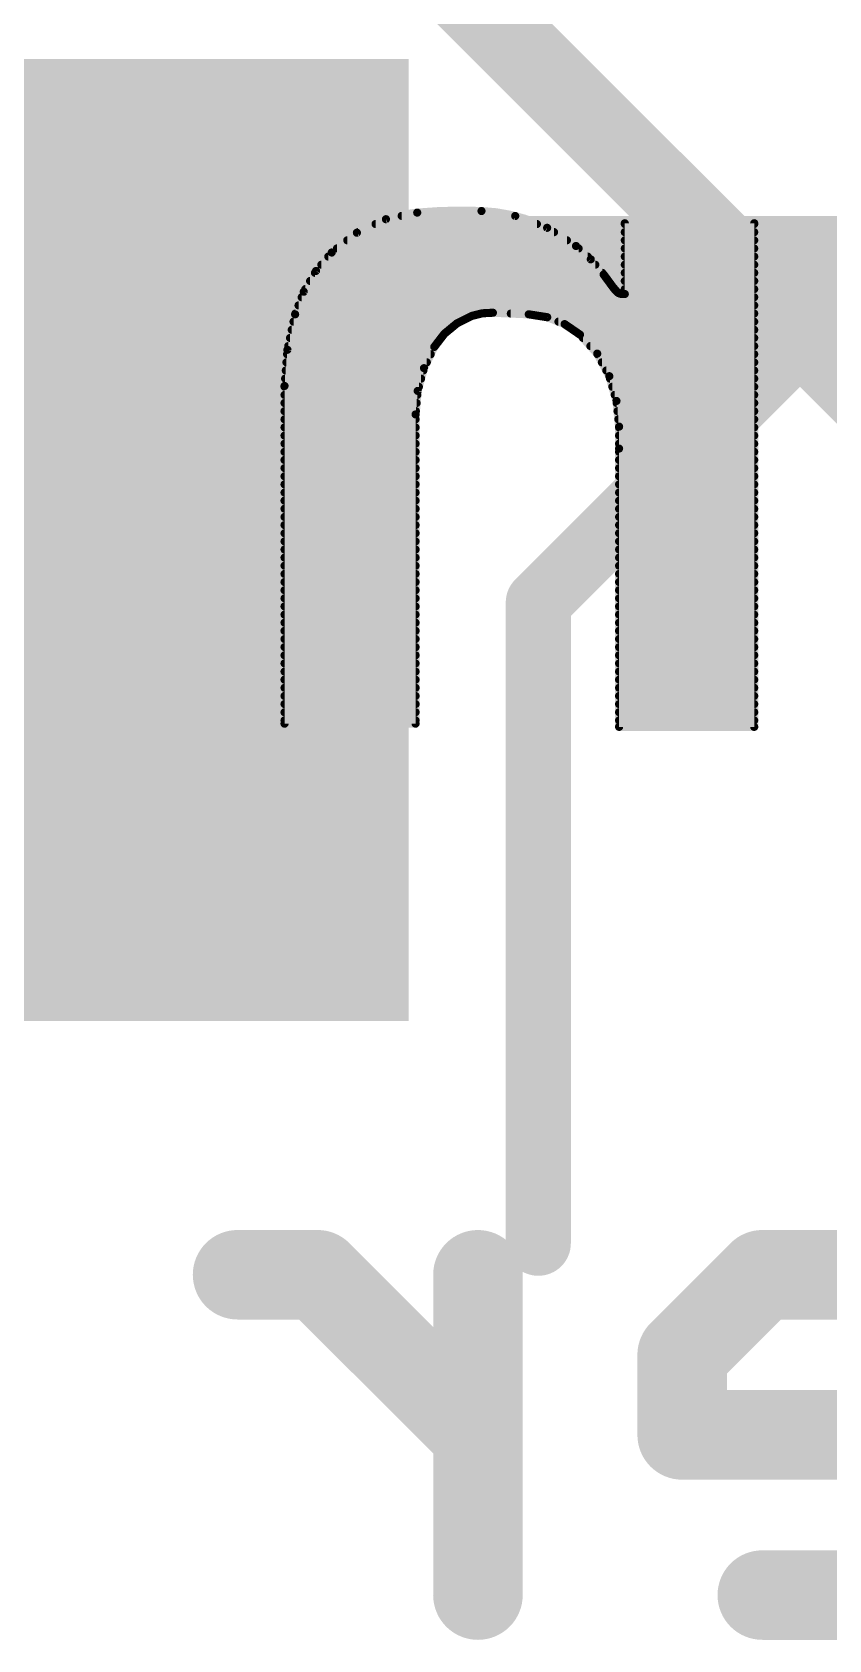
# Model space of a CAD drawing. Extents: x -128 to 56, y -3 to 18.
# Drawn here: x 24.11 to 26.6, y 8.38 to 13.4 of the extents above; entities that cross this region are included whole.
import ezdxf

# ---------------------------------------------------------------- set-up
doc = ezdxf.new("R2010")
doc.units = 0
for name, color, linetype in [('1', 12, 'CONTINUOUS'), ('16', 132, 'CONTINUOUS'), ('21', 53, 'CONTINUOUS'), ('22', 53, 'CONTINUOUS'), ('29', 253, 'CONTINUOUS'), ('31', 253, 'CONTINUOUS')]:
    doc.layers.add(name, color=color, linetype=linetype)

# ---------------------------------------------------------------- blocks, each defined once
blk = doc.blocks.new('RECT')
blk.add_solid([(-0.5, -0.5), (0.5, -0.5), (-0.5, 0.5), (0.5, 0.5)])

msp = doc.modelspace()

# ---------------------------------------------------------------- linework, layer by layer
at = {"layer": '1', "const_width": 0.254}
msp.add_lwpolyline([(23.868, 15.116), (28.194, 10.79)], dxfattribs=at)
at = {"layer": '16', "const_width": 0.254}
msp.add_lwpolyline([(44.45, 12.7), (5.08, 12.7)], dxfattribs=at)
at = {"layer": '21', "const_width": 0.2032}
for points in [[(25.694, 11.62), (26.694, 12.62)], [(26.694, 12.62), (29.694, 12.62)], [(25.694, 9.62), (25.694, 11.62)]]:
    msp.add_lwpolyline(points, dxfattribs=at)
at = {"layer": '21', "const_width": 0.1016}
for points in [[(26.694, 12.6708, 1), (26.694, 12.5692)], [(25.7448, 11.62, 1), (25.6432, 11.62)], [(25.6581, 11.6559, 1), (25.7299, 11.5841)], [(25.6432, 9.62, 1), (25.7448, 9.62)]]:
    msp.add_lwpolyline(points, format="xyb", dxfattribs=at)
at = {"layer": '22'}
for points, const_width in [([(25.3162, 12.8372, 0.1741), (25.0495, 12.7127)], 0.0254), ([(25.5168, 12.8422, 0.0335), (25.3162, 12.8372)], 0.0254), ([(25.316, 12.8435, 1), (25.3164, 12.8309)], 0.0127), ([(25.3156, 12.8435, 1), (25.3168, 12.8309)], 0.0127), ([(25.3175, 12.831, 1), (25.3149, 12.8434)], 0.0127), ([(25.3168, 12.8309, 1), (25.3156, 12.8435)], 0.0127), ([(25.5177, 12.8485, 1), (25.5159, 12.8359)], 0.0127), ([(25.8115, 12.733, 0.1577), (25.5168, 12.8422)], 0.0254), ([(25.5171, 12.8485, 1), (25.5165, 12.8359)], 0.0127), ([(25.5165, 12.8359, 1), (25.5171, 12.8485)], 0.0127), ([(25.517, 12.8359, 1), (25.5166, 12.8485)], 0.0127), ([(25.1862, 12.8079, 1), (25.1862, 12.7953)], 0.0127), ([(25.2172, 12.8229, 1), (25.2198, 12.8105)], 0.0127), ([(25.2212, 12.8109, 1), (25.2158, 12.8224)], 0.0127), ([(25.2676, 12.8333, 1), (25.2676, 12.8207)], 0.0127), ([(25.6242, 12.8327, 1), (25.6198, 12.8208)], 0.0127), ([(25.62, 12.8207, 1), (25.62, 12.8333)], 0.0127), ([(25.621, 12.8204, 1), (25.6229, 12.833)], 0.0127), ([(25.6897, 12.7953, 1), (25.6897, 12.8079)], 0.0127), ([(25.725, 12.7951, 1), (25.7182, 12.7844)], 0.0127), ([(25.7194, 12.7838, 1), (25.7238, 12.7957)], 0.0127), ([(25.9703, 12.8041, 1), (25.9576, 12.8041)], 0.0127), ([(25.9703, 12.8041, 1), (25.9576, 12.8041)], 0.0127), ([(25.9639, 12.8104, 1), (25.9639, 12.7978)], 0.0127), ([(25.9639, 12.8104, 1), (25.9639, 12.7978)], 0.0127), ([(25.9639, 12.8079, 1), (25.9639, 12.7953)], 0.0127), ([(26.3741, 12.8041, 1), (26.3614, 12.8041)], 0.0127), ([(26.3741, 12.8041, 1), (26.3614, 12.8041)], 0.0127), ([(26.3677, 12.7978, 1), (26.3677, 12.8104)], 0.0127), ([(26.3677, 12.7978, 1), (26.3677, 12.8104)], 0.0127), ([(26.3677, 12.7953, 1), (26.3677, 12.8079)], 0.0127), ([(25.0979, 12.7571, 1), (25.0979, 12.7445)], 0.0127), ([(25.1253, 12.7802, 1), (25.1307, 12.7687)], 0.0127), ([(25.1319, 12.7694, 1), (25.1241, 12.7794)], 0.0127), ([(25.1318, 12.7826, 1), (25.1318, 12.7699)], 0.0127), ([(25.7431, 12.7699, 1), (25.7431, 12.7826)], 0.0127), ([(25.7833, 12.7445, 1), (25.7833, 12.7571)], 0.0127), ([(25.9639, 12.7826, 1), (25.9639, 12.7699)], 0.0127), ([(25.9639, 12.7571, 1), (25.9639, 12.7445)], 0.0127), ([(26.3677, 12.7699, 1), (26.3677, 12.7826)], 0.0127), ([(26.3677, 12.7445, 1), (26.3677, 12.7571)], 0.0127), ([(25.0495, 12.7127, 0.1281), (24.9352, 12.5197)], 0.0254), ([(25.0387, 12.7064, 1), (25.0387, 12.6937)], 0.0127), ([(25.0456, 12.7177, 1), (25.0534, 12.7077)], 0.0127), ([(25.045, 12.7172, 1), (25.054, 12.7082)], 0.0127), ([(25.0543, 12.7086, 1), (25.0447, 12.7168)], 0.0127), ([(25.054, 12.7082, 1), (25.045, 12.7172)], 0.0127), ([(25.0656, 12.7317, 1), (25.0656, 12.7191)], 0.0127), ([(25.8158, 12.7377, 1), (25.8072, 12.7283)], 0.0127), ([(25.8978, 12.6441, 0.0664), (25.8115, 12.733)], 0.0254), ([(25.8154, 12.738, 1), (25.8076, 12.728)], 0.0127), ([(25.8076, 12.728, 1), (25.8154, 12.738)], 0.0127), ([(25.8081, 12.7276, 1), (25.8149, 12.7384)], 0.0127), ([(25.8199, 12.7191, 1), (25.8199, 12.7317)], 0.0127), ([(25.8481, 12.6937, 1), (25.8481, 12.7064)], 0.0127), ([(25.8624, 12.6955, 1), (25.8528, 12.6873)], 0.0127), ([(25.8533, 12.6867, 1), (25.8619, 12.6961)], 0.0127), ([(25.9639, 12.7317, 1), (25.9639, 12.7191)], 0.0127), ([(25.9639, 12.7064, 1), (25.9639, 12.6937)], 0.0127), ([(26.3677, 12.7191, 1), (26.3677, 12.7317)], 0.0127), ([(26.3677, 12.6937, 1), (26.3677, 12.7064)], 0.0127), ([(24.9971, 12.6555, 1), (24.9971, 12.6429)], 0.0127), ([(24.9958, 12.6593, 1), (25.0054, 12.6511)], 0.0127), ([(25.0061, 12.6519, 1), (24.9951, 12.6584)], 0.0127), ([(25.0171, 12.6809, 1), (25.0171, 12.6683)], 0.0127), ([(25.8719, 12.6683, 1), (25.8719, 12.6809)], 0.0127), ([(25.9029, 12.6479, 1), (25.8927, 12.6403)], 0.0127), ([(25.9258, 12.606, 0.0022), (25.8978, 12.6441)], 0.0254), ([(25.9029, 12.6479, 1), (25.8927, 12.6403)], 0.0127), ([(25.8927, 12.6403, 1), (25.9029, 12.6479)], 0.0127), ([(25.893, 12.64, 1), (25.9026, 12.6482)], 0.0127), ([(25.8935, 12.6429, 1), (25.8935, 12.6555)], 0.0127), ([(25.9639, 12.6809, 1), (25.9639, 12.6683)], 0.0127), ([(25.9639, 12.6555, 1), (25.9639, 12.6429)], 0.0127), ([(26.3677, 12.6683, 1), (26.3677, 12.6809)], 0.0127), ([(26.3677, 12.6429, 1), (26.3677, 12.6555)], 0.0127), ([(24.9567, 12.5935, 1), (24.9676, 12.587)], 0.0127), ([(24.9681, 12.588, 1), (24.9562, 12.5925)], 0.0127), ([(24.967, 12.6047, 1), (24.967, 12.5921)], 0.0127), ([(24.982, 12.6302, 1), (24.982, 12.6175)], 0.0127), ([(25.9127, 12.6175, 1), (25.9127, 12.6302)], 0.0127), ([(25.9307, 12.6101, 1), (25.9209, 12.6019)], 0.0127), ([(25.9258, 12.606, 0.0333), (25.9385, 12.5908)], 0.0254), ([(25.9309, 12.6097, 1), (25.9207, 12.6023)], 0.0127), ([(25.9207, 12.6022, 1), (25.9309, 12.6098)], 0.0127), ([(25.9207, 12.6023, 1), (25.9309, 12.6097)], 0.0127), ([(25.9421, 12.596, 1), (25.9349, 12.5856)], 0.0127), ([(25.9385, 12.5908, 0.205), (25.9563, 12.5832)], 0.0254), ([(25.9431, 12.5952, 1), (25.9339, 12.5864)], 0.0127), ([(25.9322, 12.5921, 1), (25.9322, 12.6047)], 0.0127), ([(25.9336, 12.5867, 1), (25.9434, 12.5949)], 0.0127), ([(25.9339, 12.5864, 1), (25.9431, 12.5952)], 0.0127), ([(25.9479, 12.5914, 1), (25.9454, 12.579)], 0.0127), ([(25.943, 12.58, 1), (25.9502, 12.5904)], 0.0127), ([(25.9639, 12.6302, 1), (25.9639, 12.6175)], 0.0127), ([(25.9639, 12.6047, 1), (25.9639, 12.5921)], 0.0127), ([(26.3677, 12.6175, 1), (26.3677, 12.6302)], 0.0127), ([(26.3677, 12.5921, 1), (26.3677, 12.6047)], 0.0127), ([(24.9459, 12.554, 1), (24.9459, 12.5413)], 0.0127), ([(24.9556, 12.5793, 1), (24.9556, 12.5667)], 0.0127), ([(25.9563, 12.5895, 1), (25.9563, 12.5769)], 0.0127), ([(25.9563, 12.5895, 1), (25.9563, 12.5769)], 0.0127), ([(25.955, 12.577, 1), (25.9576, 12.5894)], 0.0127), ([(25.9563, 12.5769, 1), (25.9563, 12.5895)], 0.0127), ([(25.9576, 12.5832, 1), (25.9703, 12.5832)], 0.0127), ([(25.9576, 12.5832, 1), (25.9703, 12.5832)], 0.0127), ([(25.9639, 12.5769, 1), (25.9639, 12.5895)], 0.0127), ([(25.9639, 12.5769, 1), (25.9639, 12.5895)], 0.0127), ([(26.3677, 12.5667, 1), (26.3677, 12.5793)], 0.0127), ([(26.3677, 12.5413, 1), (26.3677, 12.554)], 0.0127), ([(24.9352, 12.5197, 0.0668), (24.9022, 12.2961)], 0.0254), ([(24.9302, 12.5031, 1), (24.9302, 12.4905)], 0.0127), ([(24.9293, 12.522, 1), (24.9411, 12.5174)], 0.0127), ([(24.9291, 12.5215, 1), (24.9413, 12.5179)], 0.0127), ([(24.9414, 12.5184, 1), (24.929, 12.521)], 0.0127), ([(24.9413, 12.5179, 1), (24.9291, 12.5215)], 0.0127), ([(24.9362, 12.5285, 1), (24.9362, 12.5159)], 0.0127), ([(25.4864, 12.5146, 0.1719), (25.3695, 12.4181)], 0.0254), ([(25.4376, 12.4973, 1), (25.4432, 12.486)], 0.0127), ([(25.4444, 12.4867, 1), (25.4364, 12.4965)], 0.0127), ([(25.4507, 12.4905, 1), (25.4507, 12.5031)], 0.0127), ([(25.4848, 12.5208, 1), (25.488, 12.5084)], 0.0127), ([(25.5524, 12.5247, 0.0992), (25.4864, 12.5146)], 0.0254), ([(25.4842, 12.5206, 1), (25.4886, 12.5086)], 0.0127), ([(25.4892, 12.5089, 1), (25.4836, 12.5203)], 0.0127), ([(25.4886, 12.5086, 1), (25.4842, 12.5206)], 0.0127), ([(25.5186, 12.5293, 1), (25.5192, 12.5166)], 0.0127), ([(25.5161, 12.5159, 1), (25.5161, 12.5285)], 0.0127), ([(25.5205, 12.5168, 1), (25.5173, 12.5291)], 0.0127), ([(25.5527, 12.531, 1), (25.5521, 12.5184)], 0.0127), ([(25.5524, 12.5247, 0.0006), (25.6642, 12.5197)], 0.0254), ([(25.5527, 12.531, 1), (25.5521, 12.5184)], 0.0127), ([(25.5527, 12.5184, 1), (25.5521, 12.531)], 0.0127), ([(25.5521, 12.5184, 1), (25.5527, 12.531)], 0.0127), ([(25.6083, 12.5285, 1), (25.6083, 12.5159)], 0.0127), ([(25.6652, 12.526, 1), (25.6632, 12.5134)], 0.0127), ([(25.8242, 12.4562, 0.1688), (25.6642, 12.5197)], 0.0254), ([(25.6645, 12.526, 1), (25.6639, 12.5134)], 0.0127), ([(25.6639, 12.5134, 1), (25.6645, 12.526)], 0.0127), ([(25.6639, 12.5134, 1), (25.6645, 12.526)], 0.0127), ([(25.7242, 12.5166, 1), (25.7195, 12.5048)], 0.0127), ([(25.7209, 12.5044, 1), (25.7228, 12.517)], 0.0127), ([(25.7569, 12.5031, 1), (25.7569, 12.4905)], 0.0127), ([(25.7797, 12.4944, 1), (25.7725, 12.4839)], 0.0127), ([(25.7737, 12.4833, 1), (25.7784, 12.4951)], 0.0127), ([(26.3677, 12.5159, 1), (26.3677, 12.5285)], 0.0127), ([(26.3677, 12.4905, 1), (26.3677, 12.5031)], 0.0127), ([(24.9192, 12.4523, 1), (24.9192, 12.4397)], 0.0127), ([(24.9247, 12.4778, 1), (24.9247, 12.4651)], 0.0127), ([(25.3909, 12.4397, 1), (25.3909, 12.4523)], 0.0127), ([(25.3967, 12.4638, 1), (25.4048, 12.454)], 0.0127), ([(25.4058, 12.455, 1), (25.3957, 12.4628)], 0.0127), ([(25.4159, 12.4651, 1), (25.4159, 12.4778)], 0.0127), ([(25.802, 12.4778, 1), (25.802, 12.4651)], 0.0127), ([(25.8289, 12.4605, 1), (25.8195, 12.4519)], 0.0127), ([(25.9156, 12.3266, 0.1229), (25.8242, 12.4562)], 0.0254), ([(25.8283, 12.461, 1), (25.8201, 12.4514)], 0.0127), ([(25.8201, 12.4514, 1), (25.8283, 12.461)], 0.0127), ([(25.8206, 12.451, 1), (25.8278, 12.4614)], 0.0127), ([(25.8334, 12.4523, 1), (25.8334, 12.4397)], 0.0127), ([(26.3677, 12.4651, 1), (26.3677, 12.4778)], 0.0127), ([(26.3677, 12.4397, 1), (26.3677, 12.4523)], 0.0127), ([(24.9101, 12.4016, 1), (24.9101, 12.3889)], 0.0127), ([(24.905, 12.4103, 1), (24.9174, 12.4077)], 0.0127), ([(24.9176, 12.4085, 1), (24.9049, 12.4095)], 0.0127), ([(24.9137, 12.4269, 1), (24.9137, 12.4143)], 0.0127), ([(25.3695, 12.4181, 0.136), (25.3111, 12.2072)], 0.0254), ([(25.3584, 12.3889, 1), (25.3584, 12.4016)], 0.0127), ([(25.3645, 12.422, 1), (25.3745, 12.4142)], 0.0127), ([(25.3641, 12.4214, 1), (25.3749, 12.4148)], 0.0127), ([(25.3752, 12.4153, 1), (25.3638, 12.4209)], 0.0127), ([(25.3749, 12.4148, 1), (25.3641, 12.4214)], 0.0127), ([(25.3714, 12.4143, 1), (25.3714, 12.4269)], 0.0127), ([(25.8565, 12.4269, 1), (25.8565, 12.4143)], 0.0127), ([(25.8835, 12.4, 1), (25.8723, 12.394)], 0.0127), ([(25.8788, 12.4016, 1), (25.8788, 12.3889)], 0.0127), ([(25.8732, 12.3928, 1), (25.8826, 12.4013)], 0.0127), ([(26.3677, 12.4143, 1), (26.3677, 12.4269)], 0.0127), ([(26.3677, 12.3889, 1), (26.3677, 12.4016)], 0.0127), ([(24.9061, 12.3507, 1), (24.9061, 12.3381)], 0.0127), ([(24.9081, 12.3762, 1), (24.9081, 12.3635)], 0.0127), ([(25.3317, 12.3545, 1), (25.3431, 12.3489)], 0.0127), ([(25.3435, 12.35, 1), (25.3313, 12.3534)], 0.0127), ([(25.3354, 12.3381, 1), (25.3354, 12.3507)], 0.0127), ([(25.3461, 12.3635, 1), (25.3461, 12.3762)], 0.0127), ([(25.8924, 12.3762, 1), (25.8924, 12.3635)], 0.0127), ([(25.9061, 12.3507, 1), (25.9061, 12.3381)], 0.0127), ([(26.3677, 12.3635, 1), (26.3677, 12.3762)], 0.0127), ([(26.3677, 12.3381, 1), (26.3677, 12.3507)], 0.0127), ([(24.9086, 12.2961, 1), (24.8958, 12.2961)], 0.0127), ([(24.9086, 12.2961, 1), (24.8958, 12.2961)], 0.0127), ([(24.9022, 12.3, 1), (24.9022, 12.2873)], 0.0127), ([(24.8959, 12.2966, 1), (24.9085, 12.2956)], 0.0127), ([(24.8959, 12.2962, 1), (24.9085, 12.296)], 0.0127), ([(24.904, 12.3254, 1), (24.904, 12.3127)], 0.0127), ([(25.3213, 12.2873, 1), (25.3213, 12.3)], 0.0127), ([(25.3283, 12.3127, 1), (25.3283, 12.3254)], 0.0127), ([(25.9217, 12.3284, 1), (25.9095, 12.3248)], 0.0127), ([(25.9461, 12.1691, 0.0895), (25.9156, 12.3266)], 0.0254), ([(25.9215, 12.3289, 1), (25.9097, 12.3243)], 0.0127), ([(25.9097, 12.3243, 1), (25.9215, 12.3289)], 0.0127), ([(25.91, 12.3236, 1), (25.9212, 12.3296)], 0.0127), ([(25.9178, 12.3254, 1), (25.9178, 12.3127)], 0.0127), ([(25.9251, 12.3, 1), (25.9251, 12.2873)], 0.0127), ([(26.3677, 12.3127, 1), (26.3677, 12.3254)], 0.0127), ([(26.3677, 12.2873, 1), (26.3677, 12.3)], 0.0127), ([(24.9022, 12.2745, 1), (24.9022, 12.2619)], 0.0127), ([(24.9022, 12.2492, 1), (24.9022, 12.2365)], 0.0127), ([(25.324, 12.2801, 1), (25.3114, 12.2812)], 0.0127), ([(25.3116, 12.2823, 1), (25.3238, 12.2789)], 0.0127), ([(25.3143, 12.2365, 1), (25.3143, 12.2492)], 0.0127), ([(25.3166, 12.2619, 1), (25.3166, 12.2745)], 0.0127), ([(25.9324, 12.2745, 1), (25.9324, 12.2619)], 0.0127), ([(25.9442, 12.2499, 1), (25.9316, 12.2486)], 0.0127), ([(25.9318, 12.2475, 1), (25.944, 12.251)], 0.0127), ([(25.9386, 12.2492, 1), (25.9386, 12.2365)], 0.0127), ([(26.3677, 12.2619, 1), (26.3677, 12.2745)], 0.0127), ([(26.3677, 12.2365, 1), (26.3677, 12.2492)], 0.0127), ([(24.9022, 12.2238, 1), (24.9022, 12.2111)], 0.0127), ([(24.9022, 12.1983, 1), (24.9022, 12.1857)], 0.0127), ([(25.3175, 12.2072, 1), (25.3047, 12.2072)], 0.0127), ([(25.3175, 12.2072, 1), (25.3047, 12.2072)], 0.0127), ([(25.3048, 12.2078, 1), (25.3174, 12.2066)], 0.0127), ([(25.3048, 12.2072, 1), (25.3174, 12.2072)], 0.0127), ([(25.3111, 12.1857, 1), (25.3111, 12.1983)], 0.0127), ([(25.312, 12.2111, 1), (25.312, 12.2238)], 0.0127), ([(25.9412, 12.2238, 1), (25.9412, 12.2111)], 0.0127), ([(25.9438, 12.1983, 1), (25.9438, 12.1857)], 0.0127), ([(26.3677, 12.2111, 1), (26.3677, 12.2238)], 0.0127), ([(26.3677, 12.1857, 1), (26.3677, 12.1983)], 0.0127), ([(24.9022, 12.173, 1), (24.9022, 12.1603)], 0.0127), ([(24.9022, 12.1476, 1), (24.9022, 12.1349)], 0.0127), ([(25.3111, 12.1603, 1), (25.3111, 12.173)], 0.0127), ([(25.3111, 12.1349, 1), (25.3111, 12.1476)], 0.0127), ([(25.9461, 12.1006, 0.0064), (25.9461, 12.1691)], 0.0254), ([(25.9524, 12.1692, 1), (25.9398, 12.169)], 0.0127), ([(25.9461, 12.173, 1), (25.9461, 12.1603)], 0.0127), ([(25.9461, 12.1476, 1), (25.9461, 12.1349)], 0.0127), ([(25.9525, 12.1691, 1), (25.9398, 12.1691)], 0.0127), ([(25.9398, 12.1685, 1), (25.9524, 12.1697)], 0.0127), ([(25.9398, 12.169, 1), (25.9524, 12.1692)], 0.0127), ([(26.3677, 12.1603, 1), (26.3677, 12.173)], 0.0127), ([(26.3677, 12.1349, 1), (26.3677, 12.1476)], 0.0127), ([(24.9022, 12.1221, 1), (24.9022, 12.1095)], 0.0127), ([(24.9022, 12.0968, 1), (24.9022, 12.0841)], 0.0127), ([(25.3111, 12.1095, 1), (25.3111, 12.1221)], 0.0127), ([(25.3111, 12.0841, 1), (25.3111, 12.0968)], 0.0127), ([(25.9398, 12.1007, 1), (25.9524, 12.1005)], 0.0127), ([(25.9461, 12.0968, 1), (25.9461, 12.0841)], 0.0127), ([(25.9461, 12.1221, 1), (25.9461, 12.1095)], 0.0127), ([(25.9525, 12.1006, 1), (25.9398, 12.1006)], 0.0127), ([(26.3677, 12.1095, 1), (26.3677, 12.1221)], 0.0127), ([(26.3677, 12.0841, 1), (26.3677, 12.0968)], 0.0127), ([(24.9022, 12.0714, 1), (24.9022, 12.0587)], 0.0127), ([(24.9022, 12.0459, 1), (24.9022, 12.0333)], 0.0127), ([(25.3111, 12.0587, 1), (25.3111, 12.0714)], 0.0127), ([(25.3111, 12.0333, 1), (25.3111, 12.0459)], 0.0127), ([(25.9461, 12.0714, 1), (25.9461, 12.0587)], 0.0127), ([(25.9461, 12.0459, 1), (25.9461, 12.0333)], 0.0127), ([(26.3677, 12.0587, 1), (26.3677, 12.0714)], 0.0127), ([(26.3677, 12.0333, 1), (26.3677, 12.0459)], 0.0127), ([(24.9022, 12.0206, 1), (24.9022, 12.0079)], 0.0127), ([(24.9022, 11.9952, 1), (24.9022, 11.9825)], 0.0127), ([(25.3111, 12.0079, 1), (25.3111, 12.0206)], 0.0127), ([(25.3111, 11.9825, 1), (25.3111, 11.9952)], 0.0127), ([(25.9461, 12.0206, 1), (25.9461, 12.0079)], 0.0127), ([(25.9461, 11.9952, 1), (25.9461, 11.9825)], 0.0127), ([(26.3677, 12.0079, 1), (26.3677, 12.0206)], 0.0127), ([(26.3677, 11.9825, 1), (26.3677, 11.9952)], 0.0127), ([(24.9022, 11.9697, 1), (24.9022, 11.9571)], 0.0127), ([(24.9022, 11.9444, 1), (24.9022, 11.9317)], 0.0127), ([(25.3111, 11.9571, 1), (25.3111, 11.9697)], 0.0127), ([(25.3111, 11.9317, 1), (25.3111, 11.9444)], 0.0127), ([(25.9461, 11.9444, 1), (25.9461, 11.9317)], 0.0127), ([(25.9461, 11.9697, 1), (25.9461, 11.9571)], 0.0127), ([(26.3677, 11.9571, 1), (26.3677, 11.9697)], 0.0127), ([(26.3677, 11.9317, 1), (26.3677, 11.9444)], 0.0127), ([(24.9022, 11.919, 1), (24.9022, 11.9063)], 0.0127), ([(24.9022, 11.8935, 1), (24.9022, 11.8809)], 0.0127), ([(25.3111, 11.9063, 1), (25.3111, 11.919)], 0.0127), ([(25.3111, 11.8809, 1), (25.3111, 11.8935)], 0.0127), ([(25.9461, 11.919, 1), (25.9461, 11.9063)], 0.0127), ([(25.9461, 11.8935, 1), (25.9461, 11.8809)], 0.0127), ([(26.3677, 11.9063, 1), (26.3677, 11.919)], 0.0127), ([(26.3677, 11.8809, 1), (26.3677, 11.8935)], 0.0127), ([(24.9022, 11.8681, 1), (24.9022, 11.8555)], 0.0127), ([(24.9022, 11.8428, 1), (24.9022, 11.8301)], 0.0127), ([(25.3111, 11.8555, 1), (25.3111, 11.8681)], 0.0127), ([(25.3111, 11.8301, 1), (25.3111, 11.8428)], 0.0127), ([(25.9461, 11.8428, 1), (25.9461, 11.8301)], 0.0127), ([(25.9461, 11.8681, 1), (25.9461, 11.8555)], 0.0127), ([(26.3677, 11.8555, 1), (26.3677, 11.8681)], 0.0127), ([(26.3677, 11.8301, 1), (26.3677, 11.8428)], 0.0127), ([(24.9022, 11.8173, 1), (24.9022, 11.8047)], 0.0127), ([(24.9022, 11.7919, 1), (24.9022, 11.7793)], 0.0127), ([(25.3111, 11.8047, 1), (25.3111, 11.8173)], 0.0127), ([(25.3111, 11.7793, 1), (25.3111, 11.7919)], 0.0127), ([(25.9461, 11.8173, 1), (25.9461, 11.8047)], 0.0127), ([(25.9461, 11.7919, 1), (25.9461, 11.7793)], 0.0127), ([(26.3677, 11.8047, 1), (26.3677, 11.8173)], 0.0127), ([(26.3677, 11.7793, 1), (26.3677, 11.7919)], 0.0127), ([(24.9022, 11.7666, 1), (24.9022, 11.7539)], 0.0127), ([(24.9022, 11.7411, 1), (24.9022, 11.7285)], 0.0127), ([(25.3111, 11.7539, 1), (25.3111, 11.7666)], 0.0127), ([(25.3111, 11.7285, 1), (25.3111, 11.7411)], 0.0127), ([(25.9461, 11.7666, 1), (25.9461, 11.7539)], 0.0127), ([(25.9461, 11.7411, 1), (25.9461, 11.7285)], 0.0127), ([(26.3677, 11.7539, 1), (26.3677, 11.7666)], 0.0127), ([(26.3677, 11.7285, 1), (26.3677, 11.7411)], 0.0127), ([(24.9022, 11.7157, 1), (24.9022, 11.7031)], 0.0127), ([(24.9022, 11.6904, 1), (24.9022, 11.6777)], 0.0127), ([(25.3111, 11.7031, 1), (25.3111, 11.7157)], 0.0127), ([(25.3111, 11.6777, 1), (25.3111, 11.6904)], 0.0127), ([(25.9461, 11.6904, 1), (25.9461, 11.6777)], 0.0127), ([(25.9461, 11.7157, 1), (25.9461, 11.7031)], 0.0127), ([(26.3677, 11.7031, 1), (26.3677, 11.7157)], 0.0127), ([(26.3677, 11.6777, 1), (26.3677, 11.6904)], 0.0127), ([(24.9022, 11.6649, 1), (24.9022, 11.6523)], 0.0127), ([(24.9022, 11.6395, 1), (24.9022, 11.6269)], 0.0127), ([(25.3111, 11.6523, 1), (25.3111, 11.6649)], 0.0127), ([(25.3111, 11.6269, 1), (25.3111, 11.6395)], 0.0127), ([(25.9461, 11.6649, 1), (25.9461, 11.6523)], 0.0127), ([(25.9461, 11.6395, 1), (25.9461, 11.6269)], 0.0127), ([(26.3677, 11.6523, 1), (26.3677, 11.6649)], 0.0127), ([(26.3677, 11.6269, 1), (26.3677, 11.6395)], 0.0127), ([(24.9022, 11.6142, 1), (24.9022, 11.6015)], 0.0127), ([(24.9022, 11.5887, 1), (24.9022, 11.5761)], 0.0127), ([(25.3111, 11.6015, 1), (25.3111, 11.6142)], 0.0127), ([(25.3111, 11.5761, 1), (25.3111, 11.5887)], 0.0127), ([(25.9461, 11.6142, 1), (25.9461, 11.6015)], 0.0127), ([(25.9461, 11.5887, 1), (25.9461, 11.5761)], 0.0127), ([(26.3677, 11.6015, 1), (26.3677, 11.6142)], 0.0127), ([(26.3677, 11.5761, 1), (26.3677, 11.5887)], 0.0127), ([(24.9022, 11.5633, 1), (24.9022, 11.5507)], 0.0127), ([(24.9022, 11.538, 1), (24.9022, 11.5253)], 0.0127), ([(25.3111, 11.5507, 1), (25.3111, 11.5633)], 0.0127), ([(25.3111, 11.5253, 1), (25.3111, 11.538)], 0.0127), ([(25.9461, 11.538, 1), (25.9461, 11.5253)], 0.0127), ([(25.9461, 11.5633, 1), (25.9461, 11.5507)], 0.0127), ([(26.3677, 11.5507, 1), (26.3677, 11.5633)], 0.0127), ([(26.3677, 11.5253, 1), (26.3677, 11.538)], 0.0127), ([(24.9022, 11.5125, 1), (24.9022, 11.4999)], 0.0127), ([(24.9022, 11.4871, 1), (24.9022, 11.4745)], 0.0127), ([(25.3111, 11.4999, 1), (25.3111, 11.5125)], 0.0127), ([(25.3111, 11.4745, 1), (25.3111, 11.4871)], 0.0127), ([(25.9461, 11.5125, 1), (25.9461, 11.4999)], 0.0127), ([(25.9461, 11.4871, 1), (25.9461, 11.4745)], 0.0127), ([(26.3677, 11.4999, 1), (26.3677, 11.5125)], 0.0127), ([(26.3677, 11.4745, 1), (26.3677, 11.4871)], 0.0127), ([(24.9022, 11.4618, 1), (24.9022, 11.4491)], 0.0127), ([(24.9022, 11.4363, 1), (24.9022, 11.4237)], 0.0127), ([(25.3111, 11.4491, 1), (25.3111, 11.4618)], 0.0127), ([(25.3111, 11.4237, 1), (25.3111, 11.4363)], 0.0127), ([(25.9461, 11.4618, 1), (25.9461, 11.4491)], 0.0127), ([(25.9461, 11.4363, 1), (25.9461, 11.4237)], 0.0127), ([(26.3677, 11.4491, 1), (26.3677, 11.4618)], 0.0127), ([(26.3677, 11.4237, 1), (26.3677, 11.4363)], 0.0127), ([(24.9022, 11.4109, 1), (24.9022, 11.3983)], 0.0127), ([(25.3111, 11.3983, 1), (25.3111, 11.4109)], 0.0127), ([(25.9461, 11.4109, 1), (25.9461, 11.3983)], 0.0127), ([(26.3677, 11.3983, 1), (26.3677, 11.4109)], 0.0127), ([(24.9022, 11.3856, 1), (24.9022, 11.3729)], 0.0127), ([(24.9022, 11.3601, 1), (24.9022, 11.3475)], 0.0127), ([(25.3111, 11.3729, 1), (25.3111, 11.3856)], 0.0127), ([(25.3111, 11.3475, 1), (25.3111, 11.3601)], 0.0127), ([(25.9461, 11.3856, 1), (25.9461, 11.3729)], 0.0127), ([(25.9461, 11.3601, 1), (25.9461, 11.3475)], 0.0127), ([(26.3677, 11.3729, 1), (26.3677, 11.3856)], 0.0127), ([(26.3677, 11.3475, 1), (26.3677, 11.3601)], 0.0127), ([(24.9022, 11.3347, 1), (24.9022, 11.3221)], 0.0127), ([(24.9022, 11.3094, 1), (24.9022, 11.2967)], 0.0127), ([(25.3111, 11.3221, 1), (25.3111, 11.3347)], 0.0127), ([(25.3111, 11.2967, 1), (25.3111, 11.3094)], 0.0127), ([(25.9461, 11.3094, 1), (25.9461, 11.2967)], 0.0127), ([(25.9461, 11.3347, 1), (25.9461, 11.3221)], 0.0127), ([(26.3677, 11.3221, 1), (26.3677, 11.3347)], 0.0127), ([(26.3677, 11.2967, 1), (26.3677, 11.3094)], 0.0127), ([(24.9022, 11.284, 1), (24.9022, 11.2713)], 0.0127), ([(24.9022, 11.2585, 1), (24.9022, 11.2459)], 0.0127), ([(24.9022, 11.2484, 1), (24.9022, 11.2357)], 0.0127), ([(24.9022, 11.2484, 1), (24.9022, 11.2357)], 0.0127), ([(24.8958, 11.242, 1), (24.9086, 11.242)], 0.0127), ([(24.8958, 11.242, 1), (24.9086, 11.242)], 0.0127), ([(25.3047, 11.242, 1), (25.3175, 11.242)], 0.0127), ([(25.3047, 11.242, 1), (25.3175, 11.242)], 0.0127), ([(25.3111, 11.2713, 1), (25.3111, 11.284)], 0.0127), ([(25.3111, 11.2459, 1), (25.3111, 11.2585)], 0.0127), ([(25.3111, 11.2357, 1), (25.3111, 11.2484)], 0.0127), ([(25.3111, 11.2357, 1), (25.3111, 11.2484)], 0.0127), ([(25.9461, 11.284, 1), (25.9461, 11.2713)], 0.0127), ([(25.9461, 11.2383, 1), (25.9461, 11.2256)], 0.0127), ([(25.9461, 11.2383, 1), (25.9461, 11.2256)], 0.0127), ([(25.9461, 11.2585, 1), (25.9461, 11.2459)], 0.0127), ([(26.3677, 11.2713, 1), (26.3677, 11.284)], 0.0127), ([(26.3677, 11.2459, 1), (26.3677, 11.2585)], 0.0127), ([(26.3677, 11.2256, 1), (26.3677, 11.2383)], 0.0127), ([(26.3677, 11.2256, 1), (26.3677, 11.2383)], 0.0127), ([(25.9398, 11.2319, 1), (25.9525, 11.2319)], 0.0127), ([(25.9398, 11.2319, 1), (25.9525, 11.2319)], 0.0127), ([(26.3614, 11.2319, 1), (26.3741, 11.2319)], 0.0127), ([(26.3614, 11.2319, 1), (26.3741, 11.2319)], 0.0127), ([(24.7557, 9.5915, 1), (24.7557, 9.4518)], 0.1397), ([(25.0551, 9.571, 1), (24.9563, 9.4722)], 0.1397), ([(25.0057, 9.4518, 1), (25.0057, 9.5915)], 0.1397), ([(25.5755, 9.5216, 1), (25.4358, 9.5216)], 0.1397), ([(26.3929, 9.5915, 1), (26.3929, 9.4518)], 0.1397), ([(26.4423, 9.4722, 1), (26.3435, 9.571)], 0.1397), ([(26.2128, 9.2716, 1), (26.0731, 9.2716)], 0.1397), ([(26.0935, 9.321, 1), (26.1923, 9.2222)], 0.1397), ([(25.4563, 8.9723, 1), (25.5551, 9.0711)], 0.1397), ([(26.1429, 9.0915, 1), (26.1429, 8.9518)], 0.1397), ([(26.0731, 9.0217, 1), (26.2128, 9.0217)], 0.1397), ([(26.3929, 8.5916, 1), (26.3929, 8.4519)], 0.1397), ([(25.4358, 8.5217, 1), (25.5755, 8.5217)], 0.1397)]:
    msp.add_lwpolyline(points, format="xyb", dxfattribs=dict(at, const_width=const_width))
for points, const_width in [([(25.3162, 12.8372), (25.2185, 12.8167)], 0.0254), ([(25.5168, 12.8422), (25.3162, 12.8372)], 0.0254), ([(25.622, 12.8267), (25.5168, 12.8422)], 0.0254), ([(25.2185, 12.8167), (25.128, 12.7744)], 0.0254), ([(25.1862, 12.8016), (25.6897, 12.8016)], 0.0254), ([(25.2676, 12.827), (25.62, 12.827)], 0.0254), ([(25.7216, 12.7898), (25.622, 12.8267)], 0.0254), ([(25.8115, 12.733), (25.7216, 12.7898)], 0.0254), ([(26.3677, 12.8041), (25.9639, 12.8041)], 0.0254), ([(25.9639, 12.8041), (25.9639, 12.5832)], 0.0254), ([(26.3677, 12.8041), (25.9639, 12.8041)], 0.0254), ([(25.9639, 12.8041), (25.9639, 12.5832)], 0.0254), ([(25.9639, 12.8016), (26.3677, 12.8016)], 0.0254), ([(26.3677, 11.2319), (26.3677, 12.8041)], 0.0254), ([(26.3677, 11.2319), (26.3677, 12.8041)], 0.0254), ([(25.128, 12.7744), (25.0495, 12.7127)], 0.0254), ([(25.0979, 12.7508), (25.7833, 12.7508)], 0.0254), ([(25.1318, 12.7762), (25.7431, 12.7762)], 0.0254), ([(25.9639, 12.7762), (26.3677, 12.7762)], 0.0254), ([(25.9639, 12.7508), (26.3677, 12.7508)], 0.0254), ([(25.0495, 12.7127), (25.0006, 12.6552)], 0.0254), ([(25.0387, 12.7), (25.8481, 12.7)], 0.0254), ([(25.0656, 12.7254), (25.8199, 12.7254)], 0.0254), ([(25.8576, 12.6914), (25.8115, 12.733)], 0.0254), ([(25.8978, 12.6441), (25.8576, 12.6914)], 0.0254), ([(25.9639, 12.7254), (26.3677, 12.7254)], 0.0254), ([(25.9639, 12.7), (26.3677, 12.7)], 0.0254), ([(25.0006, 12.6552), (24.9621, 12.5902)], 0.0254), ([(24.9971, 12.6492), (25.8935, 12.6492)], 0.0254), ([(25.0171, 12.6746), (25.8719, 12.6746)], 0.0254), ([(25.9258, 12.606), (25.8978, 12.6441)], 0.0254), ([(25.9639, 12.6746), (26.3677, 12.6746)], 0.0254), ([(25.9639, 12.6492), (26.3677, 12.6492)], 0.0254), ([(24.9621, 12.5902), (24.9352, 12.5197)], 0.0254), ([(24.967, 12.5984), (25.9322, 12.5984)], 0.0254), ([(24.982, 12.6238), (25.9127, 12.6238)], 0.0254), ([(25.9385, 12.5908), (25.9258, 12.606)], 0.0254), ([(25.9466, 12.5852), (25.9385, 12.5908)], 0.0254), ([(25.9563, 12.5832), (25.9466, 12.5852)], 0.0254), ([(25.9639, 12.6238), (26.3677, 12.6238)], 0.0254), ([(25.9639, 12.5984), (26.3677, 12.5984)], 0.0254), ([(24.9459, 12.5476), (26.3677, 12.5476)], 0.0254), ([(24.9556, 12.573), (26.3677, 12.573)], 0.0254), ([(25.9639, 12.5832), (25.9563, 12.5832)], 0.0254), ([(25.9639, 12.5832), (25.9563, 12.5832)], 0.0254), ([(24.9352, 12.5197), (24.9112, 12.409)], 0.0254), ([(24.9302, 12.4968), (25.4507, 12.4968)], 0.0254), ([(24.9362, 12.5222), (25.5161, 12.5222)], 0.0254), ([(25.4008, 12.4589), (25.4404, 12.4916)], 0.0254), ([(25.4404, 12.4916), (25.4864, 12.5146)], 0.0254), ([(25.4864, 12.5146), (25.5189, 12.5229)], 0.0254), ([(25.5189, 12.5229), (25.5524, 12.5247)], 0.0254), ([(25.5524, 12.5247), (25.6642, 12.5197)], 0.0254), ([(25.6083, 12.5222), (26.3677, 12.5222)], 0.0254), ([(25.6642, 12.5197), (25.7218, 12.5107)], 0.0254), ([(25.7218, 12.5107), (25.7761, 12.4892)], 0.0254), ([(25.7569, 12.4968), (26.3677, 12.4968)], 0.0254), ([(25.7761, 12.4892), (25.8242, 12.4562)], 0.0254), ([(24.9192, 12.446), (25.3909, 12.446)], 0.0254), ([(24.9247, 12.4714), (25.4159, 12.4714)], 0.0254), ([(25.3695, 12.4181), (25.4008, 12.4589)], 0.0254), ([(25.802, 12.4714), (26.3677, 12.4714)], 0.0254), ([(25.8242, 12.4562), (25.8779, 12.397)], 0.0254), ([(25.8334, 12.446), (26.3677, 12.446)], 0.0254), ([(24.9112, 12.409), (24.9022, 12.2961)], 0.0254), ([(24.9101, 12.3952), (25.3584, 12.3952)], 0.0254), ([(24.9137, 12.4206), (25.3714, 12.4206)], 0.0254), ([(25.3374, 12.3517), (25.3695, 12.4181)], 0.0254), ([(25.8565, 12.4206), (26.3677, 12.4206)], 0.0254), ([(25.8779, 12.397), (25.9156, 12.3266)], 0.0254), ([(25.8788, 12.3952), (26.3677, 12.3952)], 0.0254), ([(24.9061, 12.3444), (25.3354, 12.3444)], 0.0254), ([(24.9081, 12.3698), (25.3461, 12.3698)], 0.0254), ([(25.3177, 12.2806), (25.3374, 12.3517)], 0.0254), ([(25.8924, 12.3698), (26.3677, 12.3698)], 0.0254), ([(25.9061, 12.3444), (26.3677, 12.3444)], 0.0254), ([(24.9022, 12.2961), (24.9022, 11.242)], 0.0254), ([(24.9022, 12.2961), (24.9022, 11.242)], 0.0254), ([(24.9022, 12.2936), (25.3213, 12.2936)], 0.0254), ([(24.904, 12.319), (25.3283, 12.319)], 0.0254), ([(25.9156, 12.3266), (25.9379, 12.2492)], 0.0254), ([(25.9178, 12.319), (26.3677, 12.319)], 0.0254), ([(25.9251, 12.2936), (26.3677, 12.2936)], 0.0254), ([(24.9022, 12.2682), (25.3166, 12.2682)], 0.0254), ([(24.9022, 12.2428), (25.3143, 12.2428)], 0.0254), ([(25.3111, 12.2072), (25.3177, 12.2806)], 0.0254), ([(25.9324, 12.2682), (26.3677, 12.2682)], 0.0254), ([(25.9379, 12.2492), (25.9461, 12.1691)], 0.0254), ([(25.9386, 12.2428), (26.3677, 12.2428)], 0.0254), ([(24.9022, 12.2174), (25.312, 12.2174)], 0.0254), ([(24.9022, 12.192), (25.3111, 12.192)], 0.0254), ([(25.3111, 11.242), (25.3111, 12.2072)], 0.0254), ([(25.3111, 11.242), (25.3111, 12.2072)], 0.0254), ([(25.9412, 12.2174), (26.3677, 12.2174)], 0.0254), ([(25.9438, 12.192), (26.3677, 12.192)], 0.0254), ([(24.9022, 12.1666), (25.3111, 12.1666)], 0.0254), ([(24.9022, 12.1412), (25.3111, 12.1412)], 0.0254), ([(25.9461, 12.1691), (25.9461, 11.2319)], 0.0254), ([(25.9461, 12.1666), (26.3677, 12.1666)], 0.0254), ([(25.9461, 12.1412), (26.3677, 12.1412)], 0.0254), ([(24.9022, 12.1158), (25.3111, 12.1158)], 0.0254), ([(24.9022, 12.0904), (25.3111, 12.0904)], 0.0254), ([(25.9461, 12.1158), (26.3677, 12.1158)], 0.0254), ([(25.9461, 12.1006), (25.9461, 11.2319)], 0.0254), ([(25.9461, 12.0904), (26.3677, 12.0904)], 0.0254), ([(24.9022, 12.065), (25.3111, 12.065)], 0.0254), ([(24.9022, 12.0396), (25.3111, 12.0396)], 0.0254), ([(25.9461, 12.065), (26.3677, 12.065)], 0.0254), ([(25.9461, 12.0396), (26.3677, 12.0396)], 0.0254), ([(24.9022, 12.0142), (25.3111, 12.0142)], 0.0254), ([(24.9022, 11.9888), (25.3111, 11.9888)], 0.0254), ([(25.9461, 12.0142), (26.3677, 12.0142)], 0.0254), ([(25.9461, 11.9888), (26.3677, 11.9888)], 0.0254), ([(24.9022, 11.9634), (25.3111, 11.9634)], 0.0254), ([(24.9022, 11.938), (25.3111, 11.938)], 0.0254), ([(25.9461, 11.9634), (26.3677, 11.9634)], 0.0254), ([(25.9461, 11.938), (26.3677, 11.938)], 0.0254), ([(24.9022, 11.9126), (25.3111, 11.9126)], 0.0254), ([(24.9022, 11.8872), (25.3111, 11.8872)], 0.0254), ([(25.9461, 11.9126), (26.3677, 11.9126)], 0.0254), ([(25.9461, 11.8872), (26.3677, 11.8872)], 0.0254), ([(24.9022, 11.8618), (25.3111, 11.8618)], 0.0254), ([(24.9022, 11.8364), (25.3111, 11.8364)], 0.0254), ([(25.9461, 11.8618), (26.3677, 11.8618)], 0.0254), ([(25.9461, 11.8364), (26.3677, 11.8364)], 0.0254), ([(24.9022, 11.811), (25.3111, 11.811)], 0.0254), ([(24.9022, 11.7856), (25.3111, 11.7856)], 0.0254), ([(25.9461, 11.811), (26.3677, 11.811)], 0.0254), ([(25.9461, 11.7856), (26.3677, 11.7856)], 0.0254), ([(24.9022, 11.7602), (25.3111, 11.7602)], 0.0254), ([(24.9022, 11.7348), (25.3111, 11.7348)], 0.0254), ([(25.9461, 11.7602), (26.3677, 11.7602)], 0.0254), ([(25.9461, 11.7348), (26.3677, 11.7348)], 0.0254), ([(24.9022, 11.7094), (25.3111, 11.7094)], 0.0254), ([(24.9022, 11.684), (25.3111, 11.684)], 0.0254), ([(25.9461, 11.7094), (26.3677, 11.7094)], 0.0254), ([(25.9461, 11.684), (26.3677, 11.684)], 0.0254), ([(24.9022, 11.6586), (25.3111, 11.6586)], 0.0254), ([(24.9022, 11.6332), (25.3111, 11.6332)], 0.0254), ([(25.9461, 11.6586), (26.3677, 11.6586)], 0.0254), ([(25.9461, 11.6332), (26.3677, 11.6332)], 0.0254), ([(24.9022, 11.6078), (25.3111, 11.6078)], 0.0254), ([(24.9022, 11.5824), (25.3111, 11.5824)], 0.0254), ([(25.9461, 11.6078), (26.3677, 11.6078)], 0.0254), ([(25.9461, 11.5824), (26.3677, 11.5824)], 0.0254), ([(24.9022, 11.557), (25.3111, 11.557)], 0.0254), ([(24.9022, 11.5316), (25.3111, 11.5316)], 0.0254), ([(25.9461, 11.557), (26.3677, 11.557)], 0.0254), ([(25.9461, 11.5316), (26.3677, 11.5316)], 0.0254), ([(24.9022, 11.5062), (25.3111, 11.5062)], 0.0254), ([(24.9022, 11.4808), (25.3111, 11.4808)], 0.0254), ([(25.9461, 11.5062), (26.3677, 11.5062)], 0.0254), ([(25.9461, 11.4808), (26.3677, 11.4808)], 0.0254), ([(24.9022, 11.4554), (25.3111, 11.4554)], 0.0254), ([(24.9022, 11.43), (25.3111, 11.43)], 0.0254), ([(25.9461, 11.4554), (26.3677, 11.4554)], 0.0254), ([(25.9461, 11.43), (26.3677, 11.43)], 0.0254), ([(24.9022, 11.4046), (25.3111, 11.4046)], 0.0254), ([(25.9461, 11.4046), (26.3677, 11.4046)], 0.0254), ([(24.9022, 11.3792), (25.3111, 11.3792)], 0.0254), ([(24.9022, 11.3538), (25.3111, 11.3538)], 0.0254), ([(25.9461, 11.3792), (26.3677, 11.3792)], 0.0254), ([(25.9461, 11.3538), (26.3677, 11.3538)], 0.0254), ([(24.9022, 11.3284), (25.3111, 11.3284)], 0.0254), ([(24.9022, 11.303), (25.3111, 11.303)], 0.0254), ([(25.9461, 11.3284), (26.3677, 11.3284)], 0.0254), ([(25.9461, 11.303), (26.3677, 11.303)], 0.0254), ([(24.9022, 11.2776), (25.3111, 11.2776)], 0.0254), ([(24.9022, 11.2522), (25.3111, 11.2522)], 0.0254), ([(24.9022, 11.242), (25.3111, 11.242)], 0.0254), ([(24.9022, 11.242), (25.3111, 11.242)], 0.0254), ([(25.9461, 11.2776), (26.3677, 11.2776)], 0.0254), ([(25.9461, 11.2522), (26.3677, 11.2522)], 0.0254), ([(25.9461, 11.2319), (26.3677, 11.2319)], 0.0254), ([(25.9461, 11.2319), (26.3677, 11.2319)], 0.0254), ([(25.0057, 9.5216), (24.7557, 9.5216)], 0.2794), ([(25.5057, 9.0217), (25.0057, 9.5216)], 0.2794), ([(25.5057, 8.5217), (25.5057, 9.5216)], 0.2794), ([(26.3929, 9.5216), (26.1429, 9.2716)], 0.2794), ([(26.8929, 9.5216), (26.3929, 9.5216)], 0.2794), ([(26.1429, 9.2716), (26.1429, 9.0217)], 0.2794), ([(26.1429, 9.0217), (27.1428, 9.0217)], 0.2794), ([(26.3929, 8.5217), (26.8929, 8.5217)], 0.2794)]:
    msp.add_lwpolyline(points, dxfattribs=dict(at, const_width=const_width))

# ---------------------------------------------------------------- block references
at = {"layer": '1', "xscale": 2.8, "yscale": 2.4, "rotation": 90}
msp.add_blockref('RECT', (23.988, 11.815), dxfattribs=at)
at = {"layer": '22', "xscale": 0.4953, "yscale": 0.4851, "rotation": 180}
msp.add_blockref('RECT', (24.4107, 11.4745), dxfattribs=at)
at = {"layer": '29', "xscale": 3.0032, "yscale": 2.6032, "rotation": 90}
msp.add_blockref('RECT', (23.988, 11.815), dxfattribs=at)
at = {"layer": '31', "xscale": 2.8, "yscale": 2.4, "rotation": 90}
msp.add_blockref('RECT', (23.988, 11.815), dxfattribs=at)

doc.saveas('drawing.dxf')
